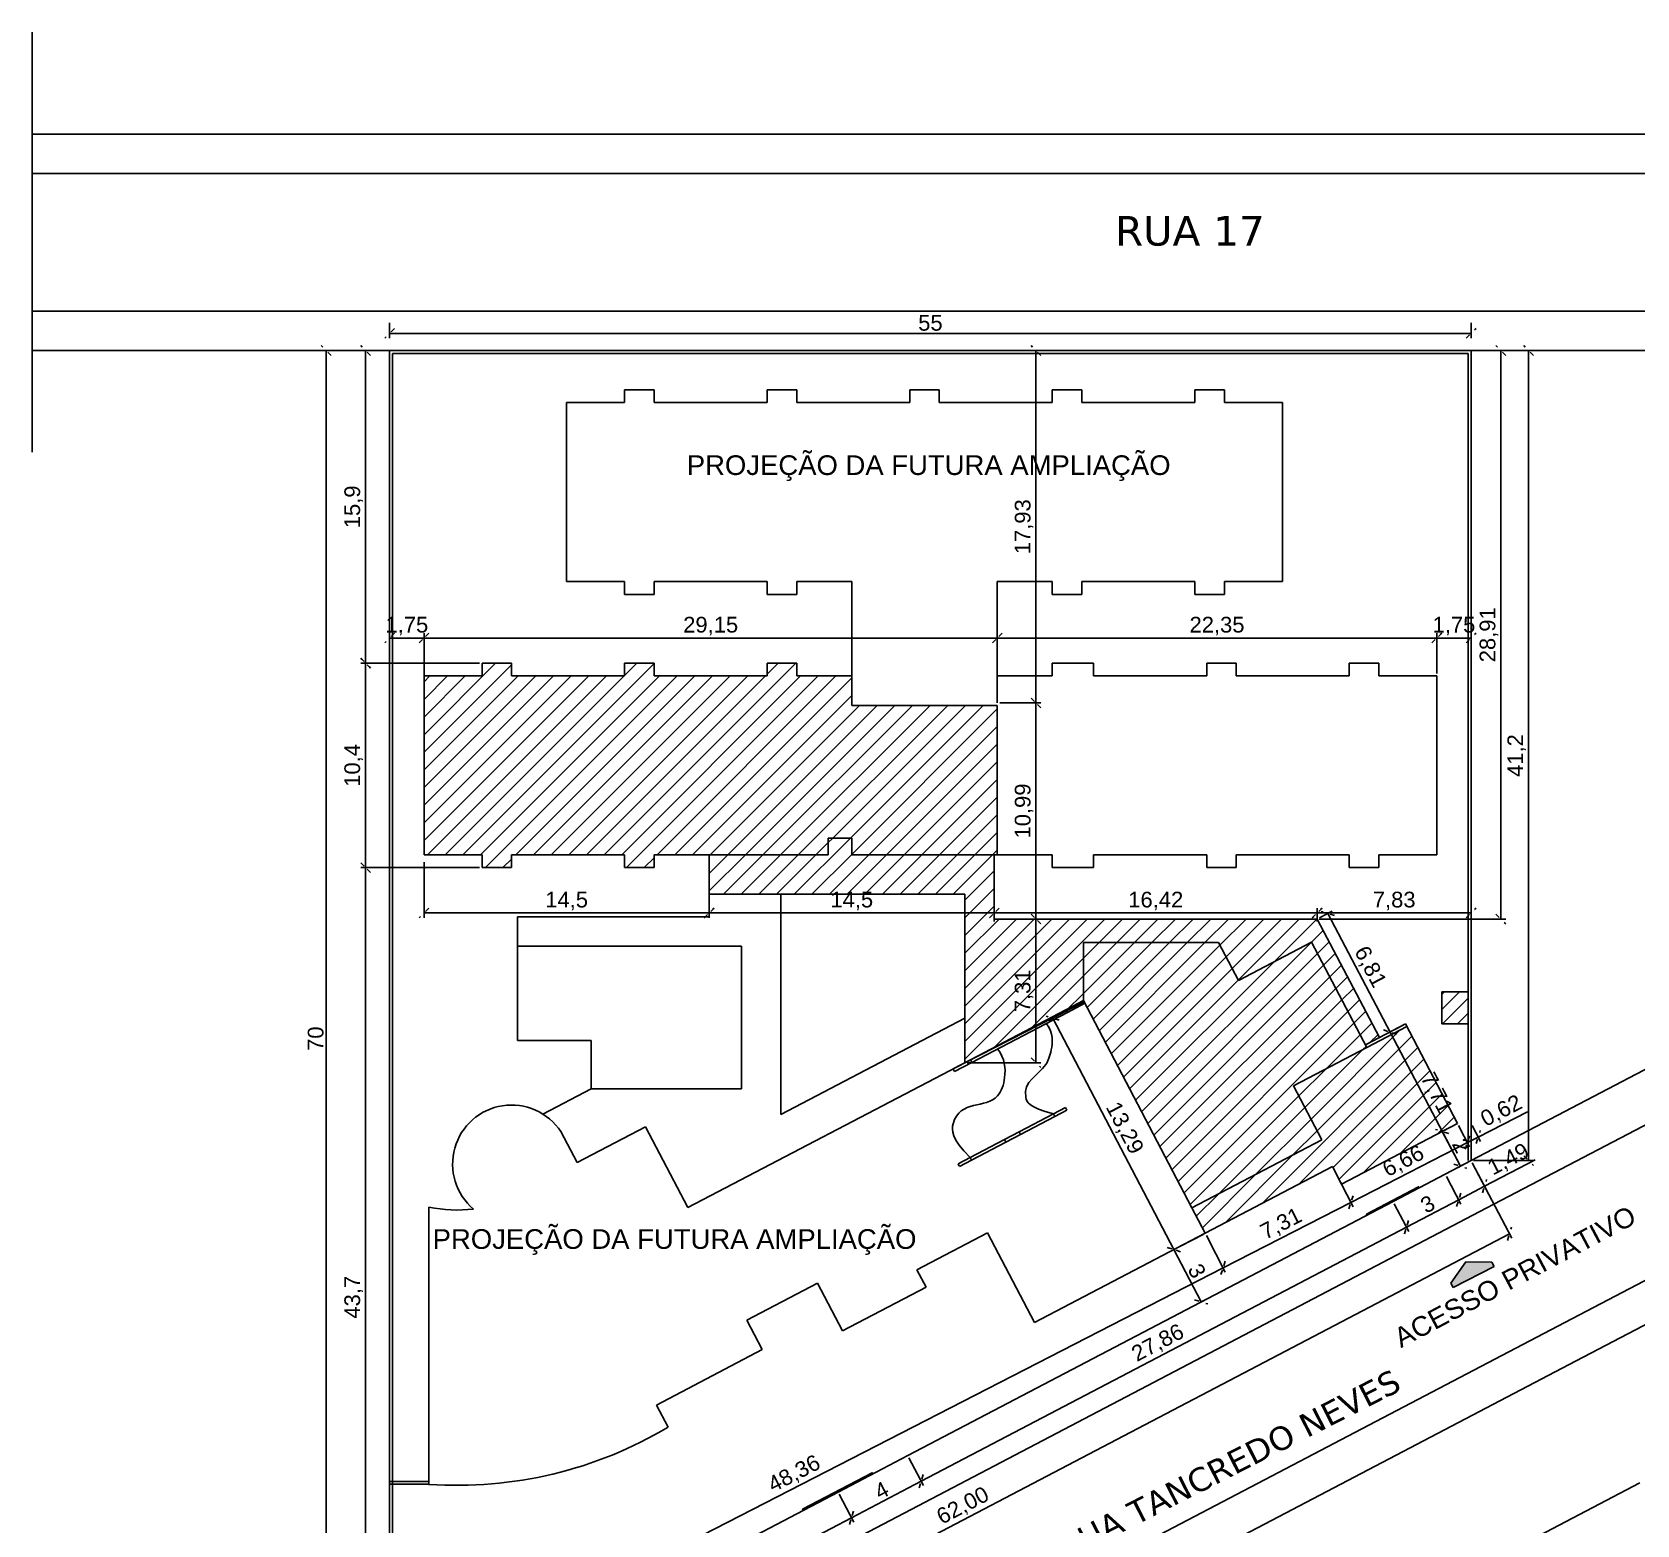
# Model space of a CAD drawing. Header units: millimetres. Extents: x 562 to 1062, y -27 to 300.
# Drawn here: x 597.5 to 679.1, y 84.2 to 160.1 of the extents above; entities that cross this region are included whole.
import ezdxf

# ---------------------------------------------------------------- set-up
doc = ezdxf.new("R2010")
doc.units = ezdxf.units.MM
doc.header["$LTSCALE"] = 0.04
doc.linetypes.add('ACAD_ISO03W100', pattern=[30, 12, -18])
for name, color, linetype in [('01', 1, 'Continuous'), ('02', 2, 'Continuous'), ('05', 5, 'Continuous'), ('1', 1, 'Continuous'), ('BAN', 11, 'Continuous'), ('CALCADA', 4, 'Continuous'), ('esqu', 3, 'Continuous'), ('RUAS', 5, 'Continuous'), ('TEXTO', 2, 'Continuous'), ('TRACEJADO', 7, 'ACAD_ISO03W100'), ('VEGET', 3, 'Continuous')]:
    doc.layers.add(name, color=color, linetype=linetype)
doc.styles.get("Standard").update_dxf_attribs({"font": 'arial.ttf'})
doc.dimstyles.new('ISO-25', dxfattribs={"dimscale": 0.03, "dimtxt": 4, "dimasz": 2.5, "dimexe": 1.25, "dimexo": 0.625, "dimtad": 1, "dimtxsty": 'Standard', "dimblk": 'OBLIQUE', "dimcen": 2.5, "dimadec": 3, "dimazin": 0, "dimtfac": 1, "dimtmove": 0, "dimatfit": 3, "dimldrblk": 'OBLIQUE', "dimfxl": 1, "dimarcsym": 0})

# ---------------------------------------------------------------- blocks, each defined once
blk = doc.blocks.new('_Oblique')
at = {"layer": 'TRACEJADO', "color": 0, "lineweight": -2}
blk.add_line((-0.5, -0.5), (0.5, 0.5), dxfattribs=at)
blk = doc.blocks.new('*D383')
at = {"layer": '01', "color": 0, "lineweight": -2}
for p, q in [((615.639, 145.319), (615.639, 144.534)), ((670.639, 145.319), (670.639, 144.534)), ((615.639, 144.784), (670.639, 144.784))]:
    blk.add_line(p, q, dxfattribs=at)
at = {"layer": 'Defpoints', "color": 0}
for p in [(615.639, 145.444), (670.639, 145.444), (670.639, 144.784)]:
    blk.add_point(p, dxfattribs=at)
at = {"layer": '01', "color": 0, "lineweight": -2, "xscale": 0.5, "yscale": 0.5, "zscale": 0.5, "rotation": 180}
blk.add_blockref('_Oblique', (615.639, 144.784), dxfattribs=at)
at = {"layer": '01', "color": 0, "lineweight": -2, "xscale": 0.5, "yscale": 0.5, "zscale": 0.5}
blk.add_blockref('_Oblique', (670.639, 144.784), dxfattribs=at)
at = {"layer": '01', "color": 0, "insert": (643.139, 145.315), "char_height": 0.8, "attachment_point": 5}
blk.add_mtext('55', dxfattribs=at)
blk = doc.blocks.new('*D384')
at = {"layer": '01', "color": 0, "lineweight": -2}
for p, q in [((615.639, 127.485), (615.639, 129.537)), ((615.639, 129.287), (617.389, 129.287)), ((617.389, 127.192), (617.389, 129.537))]:
    blk.add_line(p, q, dxfattribs=at)
at = {"layer": 'Defpoints', "color": 0}
for p in [(617.389, 129.287), (615.639, 127.36), (617.389, 127.067)]:
    blk.add_point(p, dxfattribs=at)
at = {"layer": '01', "color": 0, "lineweight": -2, "xscale": 0.5, "yscale": 0.5, "zscale": 0.5, "rotation": 180}
blk.add_blockref('_Oblique', (615.639, 129.287), dxfattribs=at)
at = {"layer": '01', "color": 0, "lineweight": -2, "xscale": 0.5, "yscale": 0.5, "zscale": 0.5}
blk.add_blockref('_Oblique', (617.389, 129.287), dxfattribs=at)
at = {"layer": '01', "color": 0, "insert": (616.514, 129.893), "char_height": 0.8, "attachment_point": 5}
blk.add_mtext('1,75', dxfattribs=at)
blk = doc.blocks.new('*D385')
at = {"layer": '01', "color": 0, "lineweight": -2}
for p, q in [((617.389, 127.192), (617.389, 129.537)), ((617.389, 129.287), (646.539, 129.287)), ((646.539, 125.985), (646.539, 129.537))]:
    blk.add_line(p, q, dxfattribs=at)
at = {"layer": 'Defpoints', "color": 0}
for p in [(646.539, 129.287), (617.389, 127.067), (646.539, 125.86)]:
    blk.add_point(p, dxfattribs=at)
at = {"layer": '01', "color": 0, "lineweight": -2, "xscale": 0.5, "yscale": 0.5, "zscale": 0.5, "rotation": 180}
blk.add_blockref('_Oblique', (617.389, 129.287), dxfattribs=at)
at = {"layer": '01', "color": 0, "lineweight": -2, "xscale": 0.5, "yscale": 0.5, "zscale": 0.5}
blk.add_blockref('_Oblique', (646.539, 129.287), dxfattribs=at)
at = {"layer": '01', "color": 0, "insert": (631.964, 129.893), "char_height": 0.8, "attachment_point": 5}
blk.add_mtext('29,15', dxfattribs=at)
blk = doc.blocks.new('*D386')
at = {"layer": '01', "color": 0, "lineweight": -2}
for p, q in [((646.539, 125.985), (646.539, 129.537)), ((646.539, 129.287), (668.889, 129.287)), ((668.889, 127.485), (668.889, 129.537))]:
    blk.add_line(p, q, dxfattribs=at)
at = {"layer": 'Defpoints', "color": 0}
for p in [(668.889, 129.287), (668.889, 127.36), (646.539, 125.86)]:
    blk.add_point(p, dxfattribs=at)
at = {"layer": '01', "color": 0, "lineweight": -2, "xscale": 0.5, "yscale": 0.5, "zscale": 0.5, "rotation": 180}
blk.add_blockref('_Oblique', (646.539, 129.287), dxfattribs=at)
at = {"layer": '01', "color": 0, "lineweight": -2, "xscale": 0.5, "yscale": 0.5, "zscale": 0.5}
blk.add_blockref('_Oblique', (668.889, 129.287), dxfattribs=at)
at = {"layer": '01', "color": 0, "insert": (657.714, 129.893), "char_height": 0.8, "attachment_point": 5}
blk.add_mtext('22,35', dxfattribs=at)
blk = doc.blocks.new('*D387')
at = {"layer": '01', "color": 0, "lineweight": -2}
for p, q in [((668.889, 127.485), (668.889, 129.537)), ((668.889, 129.287), (670.639, 129.287)), ((670.639, 127.485), (670.639, 129.537))]:
    blk.add_line(p, q, dxfattribs=at)
at = {"layer": 'Defpoints', "color": 0}
for p in [(670.639, 129.287), (668.889, 127.36), (670.639, 127.36)]:
    blk.add_point(p, dxfattribs=at)
at = {"layer": '01', "color": 0, "lineweight": -2, "xscale": 0.5, "yscale": 0.5, "zscale": 0.5, "rotation": 180}
blk.add_blockref('_Oblique', (668.889, 129.287), dxfattribs=at)
at = {"layer": '01', "color": 0, "lineweight": -2, "xscale": 0.5, "yscale": 0.5, "zscale": 0.5}
blk.add_blockref('_Oblique', (670.639, 129.287), dxfattribs=at)
at = {"layer": '01', "color": 0, "insert": (669.764, 129.893), "char_height": 0.8, "attachment_point": 5}
blk.add_mtext('1,75', dxfattribs=at)
blk = doc.blocks.new('*D388')
at = {"layer": '01', "color": 0, "lineweight": -2}
for p, q in [((663.675, 102.24), (664.637, 100.364)), ((658.021, 97.25), (664.523, 100.587)), ((657.172, 98.903), (658.135, 97.027))]:
    blk.add_line(p, q, dxfattribs=at)
at = {"layer": 'Defpoints', "color": 0}
for p in [(663.617, 102.351), (664.523, 100.587), (657.115, 99.014)]:
    blk.add_point(p, dxfattribs=at)
at = {"layer": '01', "color": 0, "lineweight": -2, "xscale": 0.5, "yscale": 0.5, "zscale": 0.5}
for p, rotation in [((664.523, 100.587), 27.16633257275111), ((658.021, 97.25), 207.1663325727511)]:
    blk.add_blockref('_Oblique', p, dxfattribs=dict(at, rotation=rotation))
at = {"layer": '01', "color": 0, "insert": (660.995, 99.457), "char_height": 0.8, "attachment_point": 5, "rotation": 27.16633}
blk.add_mtext('7,31', dxfattribs=at)
blk = doc.blocks.new('*D389')
at = {"layer": '01', "color": 0, "lineweight": -2}
for p, q in [((670.002, 104.493), (670.56, 103.404)), ((664.523, 100.587), (670.446, 103.626)), ((663.675, 102.24), (664.637, 100.364))]:
    blk.add_line(p, q, dxfattribs=at)
at = {"layer": 'Defpoints', "color": 0}
for p in [(669.945, 104.604), (670.446, 103.626), (663.617, 102.351)]:
    blk.add_point(p, dxfattribs=at)
at = {"layer": '01', "color": 0, "lineweight": -2, "xscale": 0.5, "yscale": 0.5, "zscale": 0.5}
for p, rotation in [((670.446, 103.626), 27.16633257275107), ((664.523, 100.587), 207.166332572751)]:
    blk.add_blockref('_Oblique', p, dxfattribs=dict(at, rotation=rotation))
at = {"layer": '01', "color": 0, "insert": (667.208, 102.645), "char_height": 0.8, "attachment_point": 5, "rotation": 27.16633}
blk.add_mtext('6,66', dxfattribs=at)
blk = doc.blocks.new('*D390')
at = {"layer": '01', "color": 0, "lineweight": -2}
for p, q in [((670.002, 104.493), (670.56, 103.404)), ((670.696, 104.493), (671.11, 103.686)), ((670.996, 103.908), (673.505, 105.196)), ((670.446, 103.626), (670.996, 103.908))]:
    blk.add_line(p, q, dxfattribs=at)
at = {"layer": 'Defpoints', "color": 0}
for p in [(669.945, 104.604), (670.639, 104.604), (670.996, 103.908)]:
    blk.add_point(p, dxfattribs=at)
at = {"layer": '01', "color": 0, "lineweight": -2, "xscale": 0.5, "yscale": 0.5, "zscale": 0.5}
for p, rotation in [((670.446, 103.626), 207.166332572751), ((670.996, 103.908), 27.16633257275107)]:
    blk.add_blockref('_Oblique', p, dxfattribs=dict(at, rotation=rotation))
at = {"layer": '01', "color": 0, "insert": (672.196, 105.205), "char_height": 0.8, "attachment_point": 5, "rotation": 27.16633}
blk.add_mtext('0,62', dxfattribs=at)
blk = doc.blocks.new('*D391')
at = {"layer": '01', "color": 0, "lineweight": -2}
for p, q in [((657.172, 98.903), (658.135, 97.027)), ((658.021, 97.25), (614.993, 75.168)), ((615.582, 74.021), (614.879, 75.391))]:
    blk.add_line(p, q, dxfattribs=at)
at = {"layer": 'Defpoints', "color": 0}
for p in [(657.115, 99.014), (614.993, 75.168), (615.639, 73.91)]:
    blk.add_point(p, dxfattribs=at)
at = {"layer": '01', "color": 0, "lineweight": -2, "xscale": 0.5, "yscale": 0.5, "zscale": 0.5}
for p, rotation in [((658.021, 97.25), 27.16633257275105), ((614.993, 75.168), 207.166332572751)]:
    blk.add_blockref('_Oblique', p, dxfattribs=dict(at, rotation=rotation))
at = {"layer": '01', "color": 0, "insert": (636.23, 86.748), "char_height": 0.8, "attachment_point": 5, "rotation": 27.16633}
blk.add_mtext('48,36', dxfattribs=at)
blk = doc.blocks.new('*D392')
at = {"layer": '01', "color": 0, "lineweight": -2}
for p, q in [((670.697, 102.599), (672.706, 98.762)), ((617.589, 70.185), (672.59, 98.984)), ((615.696, 73.8), (617.705, 69.963))]:
    blk.add_line(p, q, dxfattribs=at)
at = {"layer": 'Defpoints', "color": 0}
for p in [(670.639, 102.71), (672.59, 98.984), (615.638, 73.911)]:
    blk.add_point(p, dxfattribs=at)
at = {"layer": '01', "color": 0, "lineweight": -2, "xscale": 0.5, "yscale": 0.5, "zscale": 0.5}
for p, rotation in [((672.59, 98.984), 27.63690272855455), ((617.589, 70.185), 207.6369027285545)]:
    blk.add_blockref('_Oblique', p, dxfattribs=dict(at, rotation=rotation))
at = {"layer": '01', "color": 0, "insert": (644.809, 85.121), "char_height": 0.8, "attachment_point": 5, "rotation": 27.6369}
blk.add_mtext('62,00', dxfattribs=at)
blk = doc.blocks.new('*D393')
at = {"layer": '01', "color": 0, "lineweight": -2}
for p, q in [((662.809, 114.866), (662.809, 115.555)), ((670.639, 115.305), (662.809, 115.305)), ((670.639, 114.866), (670.639, 115.555))]:
    blk.add_line(p, q, dxfattribs=at)
at = {"layer": 'Defpoints', "color": 0}
for p in [(662.809, 115.305), (662.809, 114.741), (670.639, 114.741)]:
    blk.add_point(p, dxfattribs=at)
at = {"layer": '01', "color": 0, "lineweight": -2, "xscale": 0.5, "yscale": 0.5, "zscale": 0.5, "rotation": 180}
blk.add_blockref('_Oblique', (662.809, 115.305), dxfattribs=at)
at = {"layer": '01', "color": 0, "lineweight": -2, "xscale": 0.5, "yscale": 0.5, "zscale": 0.5}
blk.add_blockref('_Oblique', (670.639, 115.305), dxfattribs=at)
at = {"layer": '01', "color": 0, "insert": (666.724, 115.911), "char_height": 0.8, "attachment_point": 5}
blk.add_mtext('7,83', dxfattribs=at)
blk = doc.blocks.new('*D394')
at = {"layer": '01', "color": 0, "lineweight": -2}
for p, q in [((646.389, 114.866), (646.389, 115.555)), ((662.809, 115.305), (646.389, 115.305)), ((662.809, 114.866), (662.809, 115.555))]:
    blk.add_line(p, q, dxfattribs=at)
at = {"layer": 'Defpoints', "color": 0}
for p in [(646.389, 115.305), (646.389, 114.741), (662.809, 114.741)]:
    blk.add_point(p, dxfattribs=at)
at = {"layer": '01', "color": 0, "lineweight": -2, "xscale": 0.5, "yscale": 0.5, "zscale": 0.5, "rotation": 180}
blk.add_blockref('_Oblique', (646.389, 115.305), dxfattribs=at)
at = {"layer": '01', "color": 0, "lineweight": -2, "xscale": 0.5, "yscale": 0.5, "zscale": 0.5}
blk.add_blockref('_Oblique', (662.809, 115.305), dxfattribs=at)
at = {"layer": '01', "color": 0, "insert": (654.599, 115.911), "char_height": 0.8, "attachment_point": 5}
blk.add_mtext('16,42', dxfattribs=at)
blk = doc.blocks.new('*D395')
at = {"layer": '01', "color": 0, "lineweight": -2}
for p, q in [((631.889, 115.88), (631.889, 115.055)), ((646.389, 115.305), (631.889, 115.305)), ((646.389, 114.866), (646.389, 115.555))]:
    blk.add_line(p, q, dxfattribs=at)
at = {"layer": 'Defpoints', "color": 0}
for p in [(631.889, 116.005), (631.889, 115.305), (646.389, 114.741)]:
    blk.add_point(p, dxfattribs=at)
at = {"layer": '01', "color": 0, "lineweight": -2, "xscale": 0.5, "yscale": 0.5, "zscale": 0.5, "rotation": 180}
blk.add_blockref('_Oblique', (631.889, 115.305), dxfattribs=at)
at = {"layer": '01', "color": 0, "lineweight": -2, "xscale": 0.5, "yscale": 0.5, "zscale": 0.5}
blk.add_blockref('_Oblique', (646.389, 115.305), dxfattribs=at)
at = {"layer": '01', "color": 0, "insert": (639.139, 115.911), "char_height": 0.8, "attachment_point": 5}
blk.add_mtext('14,5', dxfattribs=at)
blk = doc.blocks.new('*D396')
at = {"layer": '01', "color": 0, "lineweight": -2}
for p, q in [((617.389, 117.88), (617.389, 115.055)), ((631.889, 115.305), (617.389, 115.305)), ((631.889, 115.88), (631.889, 115.055))]:
    blk.add_line(p, q, dxfattribs=at)
at = {"layer": 'Defpoints', "color": 0}
for p in [(617.389, 118.005), (631.889, 116.005), (617.389, 115.305)]:
    blk.add_point(p, dxfattribs=at)
at = {"layer": '01', "color": 0, "lineweight": -2, "xscale": 0.5, "yscale": 0.5, "zscale": 0.5, "rotation": 180}
blk.add_blockref('_Oblique', (617.389, 115.305), dxfattribs=at)
at = {"layer": '01', "color": 0, "lineweight": -2, "xscale": 0.5, "yscale": 0.5, "zscale": 0.5}
blk.add_blockref('_Oblique', (631.889, 115.305), dxfattribs=at)
at = {"layer": '01', "color": 0, "insert": (624.639, 115.911), "char_height": 0.8, "attachment_point": 5}
blk.add_mtext('14,5', dxfattribs=at)
blk = doc.blocks.new('*D397')
at = {"layer": '01', "color": 0, "lineweight": -2}
for p, q in [((615.514, 143.91), (614.165, 143.91)), ((614.415, 143.91), (614.415, 128.01)), ((620.214, 128.01), (614.165, 128.01))]:
    blk.add_line(p, q, dxfattribs=at)
at = {"layer": 'Defpoints', "color": 0}
for p in [(615.639, 143.91), (614.415, 128.01), (620.339, 128.01)]:
    blk.add_point(p, dxfattribs=at)
at = {"layer": '01', "color": 0, "lineweight": -2, "xscale": 0.5, "yscale": 0.5, "zscale": 0.5}
for p, rotation in [((614.415, 143.91), 90), ((614.415, 128.01), 270)]:
    blk.add_blockref('_Oblique', p, dxfattribs=dict(at, rotation=rotation))
at = {"layer": '01', "color": 0, "insert": (613.809, 135.96), "char_height": 0.8, "attachment_point": 5, "rotation": 90}
blk.add_mtext('15,9', dxfattribs=at)
blk = doc.blocks.new('*D398')
at = {"layer": '01', "color": 0, "lineweight": -2}
for p, q in [((620.214, 128.01), (614.165, 128.01)), ((614.415, 128.01), (614.415, 117.61)), ((620.214, 117.61), (614.165, 117.61))]:
    blk.add_line(p, q, dxfattribs=at)
at = {"layer": 'Defpoints', "color": 0}
for p in [(620.339, 128.01), (614.415, 117.61), (620.339, 117.61)]:
    blk.add_point(p, dxfattribs=at)
at = {"layer": '01', "color": 0, "lineweight": -2, "xscale": 0.5, "yscale": 0.5, "zscale": 0.5}
for p, rotation in [((614.415, 128.01), 90), ((614.415, 117.61), 270)]:
    blk.add_blockref('_Oblique', p, dxfattribs=dict(at, rotation=rotation))
at = {"layer": '01', "color": 0, "insert": (613.809, 122.81), "char_height": 0.8, "attachment_point": 5, "rotation": 90}
blk.add_mtext('10,4', dxfattribs=at)
blk = doc.blocks.new('*D399')
at = {"layer": '01', "color": 0, "lineweight": -2}
for p, q in [((620.214, 117.61), (614.165, 117.61)), ((614.415, 117.61), (614.415, 73.91)), ((615.514, 73.91), (614.165, 73.91))]:
    blk.add_line(p, q, dxfattribs=at)
at = {"layer": 'Defpoints', "color": 0}
for p in [(620.339, 117.61), (614.415, 73.91), (615.639, 73.91)]:
    blk.add_point(p, dxfattribs=at)
at = {"layer": '01', "color": 0, "lineweight": -2, "xscale": 0.5, "yscale": 0.5, "zscale": 0.5}
for p, rotation in [((614.415, 117.61), 90), ((614.415, 73.91), 270)]:
    blk.add_blockref('_Oblique', p, dxfattribs=dict(at, rotation=rotation))
at = {"layer": '01', "color": 0, "insert": (613.809, 95.76), "char_height": 0.8, "attachment_point": 5, "rotation": 90}
blk.add_mtext('43,7', dxfattribs=at)
blk = doc.blocks.new('*D400')
at = {"layer": '01', "color": 0, "lineweight": -2}
for p, q in [((615.389, 143.91), (612.16, 143.91)), ((612.41, 143.91), (612.41, 73.91)), ((615.514, 73.91), (612.16, 73.91))]:
    blk.add_line(p, q, dxfattribs=at)
at = {"layer": 'Defpoints', "color": 0}
for p in [(615.514, 143.91), (612.41, 73.91), (615.639, 73.91)]:
    blk.add_point(p, dxfattribs=at)
at = {"layer": '01', "color": 0, "lineweight": -2, "xscale": 0.5, "yscale": 0.5, "zscale": 0.5}
for p, rotation in [((612.41, 143.91), 90), ((612.41, 73.91), 270)]:
    blk.add_blockref('_Oblique', p, dxfattribs=dict(at, rotation=rotation))
at = {"layer": '01', "color": 0, "insert": (611.877, 108.91), "char_height": 0.8, "attachment_point": 5, "rotation": 90}
blk.add_mtext('70', dxfattribs=at)
blk = doc.blocks.new('*D401')
at = {"layer": '01', "color": 0, "lineweight": -2}
for p, q in [((646.664, 143.91), (648.758, 143.91)), ((648.508, 143.91), (648.508, 125.985)), ((646.664, 125.985), (648.758, 125.985))]:
    blk.add_line(p, q, dxfattribs=at)
at = {"layer": 'Defpoints', "color": 0}
for p in [(646.539, 143.91), (646.539, 125.985), (648.508, 125.985)]:
    blk.add_point(p, dxfattribs=at)
at = {"layer": '01', "color": 0, "lineweight": -2, "xscale": 0.5, "yscale": 0.5, "zscale": 0.5}
for p, rotation in [((648.508, 143.91), 90), ((648.508, 125.985), 270)]:
    blk.add_blockref('_Oblique', p, dxfattribs=dict(at, rotation=rotation))
at = {"layer": '01', "color": 0, "insert": (647.903, 134.947), "char_height": 0.8, "attachment_point": 5, "rotation": 90}
blk.add_mtext('17,93', dxfattribs=at)
blk = doc.blocks.new('*D402')
at = {"layer": '01', "color": 0, "lineweight": -2}
for p, q in [((646.664, 125.985), (648.758, 125.985)), ((648.508, 125.985), (648.508, 114.996)), ((647.651, 114.996), (648.758, 114.996))]:
    blk.add_line(p, q, dxfattribs=at)
at = {"layer": 'Defpoints', "color": 0}
for p in [(646.539, 125.985), (647.526, 114.996), (648.508, 114.996)]:
    blk.add_point(p, dxfattribs=at)
at = {"layer": '01', "color": 0, "lineweight": -2, "xscale": 0.5, "yscale": 0.5, "zscale": 0.5}
for p, rotation in [((648.508, 125.985), 90), ((648.508, 114.996), 270)]:
    blk.add_blockref('_Oblique', p, dxfattribs=dict(at, rotation=rotation))
at = {"layer": '01', "color": 0, "insert": (647.903, 120.491), "char_height": 0.8, "attachment_point": 5, "rotation": 90}
blk.add_mtext('10,99', dxfattribs=at)
blk = doc.blocks.new('*D403')
at = {"layer": '01', "color": 0, "lineweight": -2}
for p, q in [((647.651, 114.996), (648.758, 114.996)), ((648.508, 114.996), (648.508, 107.689)), ((645.014, 107.689), (648.758, 107.689))]:
    blk.add_line(p, q, dxfattribs=at)
at = {"layer": 'Defpoints', "color": 0}
for p in [(647.526, 114.996), (644.889, 107.689), (648.508, 107.689)]:
    blk.add_point(p, dxfattribs=at)
at = {"layer": '01', "color": 0, "lineweight": -2, "xscale": 0.5, "yscale": 0.5, "zscale": 0.5}
for p, rotation in [((648.508, 114.996), 90), ((648.508, 107.689), 270)]:
    blk.add_blockref('_Oblique', p, dxfattribs=dict(at, rotation=rotation))
at = {"layer": '01', "color": 0, "insert": (647.903, 111.343), "char_height": 0.8, "attachment_point": 5, "rotation": 90}
blk.add_mtext('7,31', dxfattribs=at)
blk = doc.blocks.new('*D404')
at = {"layer": '01', "color": 0, "lineweight": -2}
for p, q in [((671.138, 143.91), (672.398, 143.91)), ((672.148, 143.91), (672.148, 114.996)), ((662.917, 114.996), (672.398, 114.996))]:
    blk.add_line(p, q, dxfattribs=at)
at = {"layer": 'Defpoints', "color": 0}
for p in [(671.013, 143.91), (662.792, 114.996), (672.148, 114.996)]:
    blk.add_point(p, dxfattribs=at)
at = {"layer": '01', "color": 0, "lineweight": -2, "xscale": 0.5, "yscale": 0.5, "zscale": 0.5}
for p, rotation in [((672.148, 143.91), 90), ((672.148, 114.996), 270)]:
    blk.add_blockref('_Oblique', p, dxfattribs=dict(at, rotation=rotation))
at = {"layer": '01', "color": 0, "insert": (671.543, 129.453), "char_height": 0.8, "attachment_point": 5, "rotation": 90}
blk.add_mtext('28,91', dxfattribs=at)
blk = doc.blocks.new('*D405')
at = {"layer": '01', "color": 0, "lineweight": -2}
for p, q in [((669.74, 143.91), (673.813, 143.91)), ((673.563, 143.91), (673.563, 102.71)), ((670.764, 102.71), (673.813, 102.71))]:
    blk.add_line(p, q, dxfattribs=at)
at = {"layer": 'Defpoints', "color": 0}
for p in [(669.615, 143.91), (670.639, 102.71), (673.563, 102.71)]:
    blk.add_point(p, dxfattribs=at)
at = {"layer": '01', "color": 0, "lineweight": -2, "xscale": 0.5, "yscale": 0.5, "zscale": 0.5}
for p, rotation in [((673.563, 143.91), 90), ((673.563, 102.71), 270)]:
    blk.add_blockref('_Oblique', p, dxfattribs=dict(at, rotation=rotation))
at = {"layer": '01', "color": 0, "insert": (672.957, 123.31), "char_height": 0.8, "attachment_point": 5, "rotation": 90}
blk.add_mtext('41,2', dxfattribs=at)
blk = doc.blocks.new('*D406')
at = {"layer": '01', "color": 0, "lineweight": -2}
for p, q in [((650.839, 110.73), (649.136, 109.838)), ((655.522, 98.18), (649.357, 109.953)), ((657.004, 98.956), (655.3, 98.064))]:
    blk.add_line(p, q, dxfattribs=at)
at = {"layer": 'Defpoints', "color": 0}
for p in [(650.95, 110.788), (649.357, 109.953), (657.115, 99.014)]:
    blk.add_point(p, dxfattribs=at)
at = {"layer": '01', "color": 0, "lineweight": -2, "xscale": 0.5, "yscale": 0.5, "zscale": 0.5}
for p, rotation in [((649.357, 109.953), 117.6381895532816), ((655.522, 98.18), 297.6381895532816)]:
    blk.add_blockref('_Oblique', p, dxfattribs=dict(at, rotation=rotation))
at = {"layer": '01', "color": 0, "insert": (652.976, 104.348), "char_height": 0.8, "attachment_point": 5, "rotation": 297.63819}
blk.add_mtext('13,29', dxfattribs=at)
blk = doc.blocks.new('*D407')
at = {"layer": '01', "color": 0, "lineweight": -2}
for p, q in [((657.004, 98.956), (655.3, 98.064)), ((655.522, 98.18), (656.914, 95.523)), ((658.061, 96.123), (656.692, 95.407))]:
    blk.add_line(p, q, dxfattribs=at)
at = {"layer": 'Defpoints', "color": 0}
for p in [(657.115, 99.014), (656.914, 95.523), (658.172, 96.181)]:
    blk.add_point(p, dxfattribs=at)
at = {"layer": '01', "color": 0, "lineweight": -2, "xscale": 0.5, "yscale": 0.5, "zscale": 0.5}
for p, rotation in [((655.522, 98.18), 117.6381895532816), ((656.914, 95.523), 297.6381895532816)]:
    blk.add_blockref('_Oblique', p, dxfattribs=dict(at, rotation=rotation))
at = {"layer": '01', "color": 0, "insert": (656.691, 97.099), "char_height": 0.8, "attachment_point": 5, "rotation": 297.63819}
blk.add_mtext('3', dxfattribs=at)
blk = doc.blocks.new('*D408')
at = {"layer": 'BAN', "color": 0, "lineweight": -2}
for p, q in [((669.042, 104.131), (669.383, 104.31)), ((669.161, 104.194), (670.089, 102.422)), ((669.97, 102.359), (670.311, 102.538))]:
    blk.add_line(p, q, dxfattribs=at)
at = {"layer": 'Defpoints', "color": 0}
for p in [(668.931, 104.073), (669.859, 102.301), (670.089, 102.422)]:
    blk.add_point(p, dxfattribs=at)
at = {"layer": 'BAN', "color": 0, "lineweight": -2, "xscale": 0.5, "yscale": 0.5, "zscale": 0.5}
for p, rotation in [((669.161, 104.194), 117.6381895532813), ((670.089, 102.422), 297.6381895532813)]:
    blk.add_blockref('_Oblique', p, dxfattribs=dict(at, rotation=rotation))
at = {"layer": 'BAN', "color": 0, "insert": (670.134, 103.471), "char_height": 0.8, "attachment_point": 5, "rotation": 297.63819}
blk.add_mtext('2', dxfattribs=at)
blk = doc.blocks.new('*D409')
at = {"layer": '01', "color": 0, "lineweight": -2}
for p, q in [((667.187, 109.601), (666.293, 109.133)), ((670.089, 102.422), (666.514, 109.249)), ((669.97, 102.359), (670.311, 102.538))]:
    blk.add_line(p, q, dxfattribs=at)
at = {"layer": 'Defpoints', "color": 0}
for p in [(667.298, 109.659), (666.514, 109.249), (669.859, 102.301)]:
    blk.add_point(p, dxfattribs=at)
at = {"layer": '01', "color": 0, "lineweight": -2, "xscale": 0.5, "yscale": 0.5, "zscale": 0.5}
for p, rotation in [((666.514, 109.249), 117.6381895532813), ((670.089, 102.422), 297.6381895532813)]:
    blk.add_blockref('_Oblique', p, dxfattribs=dict(at, rotation=rotation))
at = {"layer": '01', "color": 0, "insert": (668.838, 106.116), "char_height": 0.8, "attachment_point": 5, "rotation": 297.63819}
blk.add_mtext('7,71', dxfattribs=at)
blk = doc.blocks.new('*D410')
at = {"layer": '01', "color": 0, "lineweight": -2}
for p, q in [((662.92, 115.054), (663.576, 115.398)), ((666.514, 109.249), (663.355, 115.282)), ((667.187, 109.601), (666.293, 109.133))]:
    blk.add_line(p, q, dxfattribs=at)
at = {"layer": 'Defpoints', "color": 0}
for p in [(663.355, 115.282), (662.809, 114.996), (667.298, 109.659)]:
    blk.add_point(p, dxfattribs=at)
at = {"layer": '01', "color": 0, "lineweight": -2, "xscale": 0.5, "yscale": 0.5, "zscale": 0.5}
for p, rotation in [((663.355, 115.282), 117.6381895532813), ((666.514, 109.249), 297.6381895532813)]:
    blk.add_blockref('_Oblique', p, dxfattribs=dict(at, rotation=rotation))
at = {"layer": '01', "color": 0, "insert": (665.471, 112.546), "char_height": 0.8, "attachment_point": 5, "rotation": 297.63819}
blk.add_mtext('6,81', dxfattribs=at)
blk = doc.blocks.new('*D452')
at = {"layer": '01', "color": 0, "lineweight": -2}
for p, q in [((638.499, 85.739), (639.239, 84.325)), ((616.321, 72.607), (639.123, 84.547)), ((615.697, 73.799), (616.437, 72.385))]:
    blk.add_line(p, q, dxfattribs=at)
at = {"layer": 'Defpoints', "color": 0}
for p in [(638.441, 85.85), (639.123, 84.547), (615.639, 73.91)]:
    blk.add_point(p, dxfattribs=at)
at = {"layer": '01', "color": 0, "lineweight": -2, "xscale": 0.5, "yscale": 0.5, "zscale": 0.5}
for p, rotation in [((639.123, 84.547), 27.63818955328074), ((616.321, 72.607), 207.6381895532808)]:
    blk.add_blockref('_Oblique', p, dxfattribs=dict(at, rotation=rotation))
at = {"layer": '01', "color": 0, "insert": (627.441, 79.113), "char_height": 0.8, "attachment_point": 5, "rotation": 27.63819}
blk.add_mtext('25,74', dxfattribs=at)
blk = doc.blocks.new('*D453')
at = {"layer": '01', "color": 0, "lineweight": -2}
for p, q in [((642.043, 87.594), (642.783, 86.181)), ((638.499, 85.739), (639.239, 84.325)), ((639.123, 84.547), (642.667, 86.402))]:
    blk.add_line(p, q, dxfattribs=at)
at = {"layer": 'Defpoints', "color": 0}
for p in [(641.985, 87.705), (638.441, 85.85), (642.667, 86.402)]:
    blk.add_point(p, dxfattribs=at)
at = {"layer": '01', "color": 0, "lineweight": -2, "xscale": 0.5, "yscale": 0.5, "zscale": 0.5}
for p, rotation in [((642.667, 86.402), 27.63818955328079), ((639.123, 84.547), 207.6381895532808)]:
    blk.add_blockref('_Oblique', p, dxfattribs=dict(at, rotation=rotation))
at = {"layer": '01', "color": 0, "insert": (640.652, 85.939), "char_height": 0.8, "attachment_point": 5, "rotation": 27.63819}
blk.add_mtext('4', dxfattribs=at)
blk = doc.blocks.new('*D454')
at = {"layer": '01', "color": 0, "lineweight": -2}
for p, q in [((666.722, 100.518), (667.463, 99.104)), ((642.667, 86.402), (667.347, 99.325)), ((642.043, 87.594), (642.783, 86.181))]:
    blk.add_line(p, q, dxfattribs=at)
at = {"layer": 'Defpoints', "color": 0}
for p in [(666.664, 100.629), (667.347, 99.325), (641.985, 87.705)]:
    blk.add_point(p, dxfattribs=at)
at = {"layer": '01', "color": 0, "lineweight": -2, "xscale": 0.5, "yscale": 0.5, "zscale": 0.5}
for p, rotation in [((667.347, 99.325), 27.63818955328079), ((642.667, 86.402), 207.6381895532808)]:
    blk.add_blockref('_Oblique', p, dxfattribs=dict(at, rotation=rotation))
at = {"layer": '01', "color": 0, "insert": (654.726, 93.4), "char_height": 0.8, "attachment_point": 5, "rotation": 27.63819}
blk.add_mtext('27,86', dxfattribs=at)
blk = doc.blocks.new('*D455')
at = {"layer": '01', "color": 0, "lineweight": -2}
for p, q in [((669.38, 101.909), (670.12, 100.496)), ((666.722, 100.518), (667.463, 99.104)), ((667.347, 99.325), (670.005, 100.717))]:
    blk.add_line(p, q, dxfattribs=at)
at = {"layer": 'Defpoints', "color": 0}
for p in [(669.322, 102.02), (666.664, 100.629), (670.005, 100.717)]:
    blk.add_point(p, dxfattribs=at)
at = {"layer": '01', "color": 0, "lineweight": -2, "xscale": 0.5, "yscale": 0.5, "zscale": 0.5}
for p, rotation in [((670.005, 100.717), 27.63818955328079), ((667.347, 99.325), 207.6381895532808)]:
    blk.add_blockref('_Oblique', p, dxfattribs=dict(at, rotation=rotation))
at = {"layer": '01', "color": 0, "insert": (668.428, 100.494), "char_height": 0.8, "attachment_point": 5, "rotation": 27.63819}
blk.add_mtext('3', dxfattribs=at)
blk = doc.blocks.new('*D456')
at = {"layer": '01', "color": 0, "lineweight": -2}
for p, q in [((670.697, 102.599), (671.437, 101.185)), ((671.321, 101.407), (673.901, 102.757)), ((669.38, 101.909), (670.12, 100.496)), ((670.005, 100.717), (671.321, 101.407))]:
    blk.add_line(p, q, dxfattribs=at)
at = {"layer": 'Defpoints', "color": 0}
for p in [(669.322, 102.02), (670.639, 102.71), (671.321, 101.407)]:
    blk.add_point(p, dxfattribs=at)
at = {"layer": '01', "color": 0, "lineweight": -2, "xscale": 0.5, "yscale": 0.5, "zscale": 0.5}
for p, rotation in [((671.321, 101.407), 27.63818955328079), ((670.005, 100.717), 207.6381895532808)]:
    blk.add_blockref('_Oblique', p, dxfattribs=dict(at, rotation=rotation))
at = {"layer": '01', "color": 0, "insert": (672.552, 102.735), "char_height": 0.8, "attachment_point": 5, "rotation": 27.63819}
blk.add_mtext('1,49', dxfattribs=at)

msp = doc.modelspace()

# ---------------------------------------------------------------- hatches: boundary and pattern name
at = {"layer": '01'}
msp.add_hatch(color=256, dxfattribs=at).paths.add_polyline_path([(671.806, 97.33), (671.694, 97.547), (670.364, 97.565), (669.61, 96.468), (669.722, 96.252)])
at = {"layer": '02'}
h = msp.add_hatch(dxfattribs=at)
h.set_pattern_fill('ANSI31', color=256, scale=0.17, style=0)
h.paths.add_polyline_path([(670.489, 111.289), (669.139, 111.289), (669.139, 109.659), (670.489, 109.659)])
at = {"layer": 'CALCADA'}
h = msp.add_hatch(dxfattribs=at)
h.set_pattern_fill('ANSI31', color=256, scale=0.2, style=0)
h.paths.add_polyline_path([(637.939, 118.26), (637.939, 119.11), (639.139, 119.11), (639.139, 118.26), (646.539, 118.26), (646.539, 123.71), (646.539, 125.86), (639.139, 125.86), (639.139, 127.36), (636.339, 127.36), (636.339, 128.01), (634.839, 128.01), (634.839, 127.36), (629.089, 127.36), (629.089, 128.01), (627.589, 128.01), (627.589, 127.36), (621.839, 127.36), (621.839, 128.01), (620.339, 128.01), (620.339, 127.36), (617.389, 127.36), (617.389, 118.26), (620.339, 118.26), (620.339, 117.61), (621.839, 117.61), (621.839, 118.26), (627.589, 118.26), (627.589, 117.61), (629.089, 117.61), (629.089, 118.26)])
h = msp.add_hatch(dxfattribs=at)
h.set_pattern_fill('ANSI31', color=256, scale=0.2, style=0)
h.paths.add_polyline_path([(658.802, 111.87), (657.794, 113.796), (650.919, 113.796), (650.919, 110.846), (656.439, 100.304), (663.047, 103.764), (661.609, 106.511), (665.33, 108.459), (662.523, 113.819)])
at = {"layer": 'esqu'}
h = msp.add_hatch(dxfattribs=at)
h.set_pattern_fill('ANSI31', color=256, scale=0.2, style=0)
h.paths.add_polyline_path([(644.889, 116.26), (644.889, 107.689), (650.95, 110.788), (650.919, 110.846), (650.919, 113.796), (657.794, 113.796), (658.802, 111.87), (662.523, 113.819), (665.26, 108.592), (665.969, 108.963), (662.809, 114.996), (646.389, 114.996), (646.389, 118.26), (639.139, 118.26), (639.139, 119.11), (637.939, 119.11), (637.939, 118.26), (631.889, 118.26), (631.889, 116.26)])
h.paths.add_polyline_path([(663.047, 103.764), (656.439, 100.304), (657.115, 99.014), (663.59, 102.405), (664.053, 101.519), (669.945, 104.604), (667.367, 109.526), (665.33, 108.459), (661.609, 106.511)])

# ---------------------------------------------------------------- linework, layer by layer
at = {"layer": '01'}
for p, q in [((597.455, 160.107), (597.455, 138.745)), ((615.789, 143.76), (615.789, 73.988)), ((615.789, 143.76), (670.489, 143.76)), ((670.489, 143.76), (670.489, 102.71)), ((669.61, 96.468), (670.364, 97.565)), ((671.806, 97.33), (669.722, 96.252)), ((671.694, 97.547), (670.364, 97.565)), ((671.806, 97.33), (671.694, 97.547)), ((669.722, 96.252), (669.61, 96.468))]:
    msp.add_line(p, q, dxfattribs=at)
at = {"layer": '02'}
for p, q in [((669.139, 111.289), (670.489, 111.289)), ((669.139, 111.289), (669.139, 109.659)), ((650.033, 110.383), (650.919, 110.846)), ((650.103, 110.25), (650.989, 110.714)), ((669.139, 109.659), (670.489, 109.659)), ((644.289, 107.375), (645.175, 107.838)), ((644.289, 107.375), (644.358, 107.242)), ((644.358, 107.242), (645.244, 107.706)), ((649.392, 105.08), (650.012, 105.405)), ((650.012, 105.405), (650.082, 105.272)), ((649.392, 105.08), (649.462, 104.947)), ((649.462, 104.947), (650.082, 105.272)), ((646.903, 103.777), (647.653, 104.17)), ((646.903, 103.777), (646.973, 103.644)), ((646.973, 103.644), (647.723, 104.037)), ((647.653, 104.17), (647.723, 104.037)), ((644.544, 102.542), (645.164, 102.866)), ((645.164, 102.866), (645.234, 102.733)), ((644.544, 102.542), (644.608, 102.42)), ((644.614, 102.409), (645.234, 102.733))]:
    msp.add_line(p, q, dxfattribs=at)
at = {"layer": '02', "extrusion": (0, 0, -1)}
for p, q in [((650.033, 110.383), (645.175, 107.838)), ((645.244, 107.706), (650.103, 110.25)), ((650.103, 110.25), (650.033, 110.383)), ((645.244, 107.706), (645.175, 107.838)), ((647.653, 104.17), (649.392, 105.08)), ((649.462, 104.947), (647.723, 104.037)), ((645.164, 102.866), (646.903, 103.777)), ((646.973, 103.644), (645.234, 102.733))]:
    msp.add_line(p, q, dxfattribs=at)
msp.add_lwpolyline([(-665.308, 99.986), (-665.322, 99.959), (-667.979, 101.351), (-667.965, 101.377)], close=True, dxfattribs=at)
at = {"layer": '02'}
msp.add_lwpolyline([(636.655, 84.948), (640.199, 86.804), (640.185, 86.831), (636.641, 84.975)], close=True, dxfattribs=at)
for points in [[(649.041, 109.669), (649.4, 109.19), (649.323, 108.314), (648.863, 107.044), (647.632, 106.753), (648.122, 105.428), (649.392, 105.08)], [(646.565, 108.381), (646.924, 107.901), (647.008, 106.969), (646.376, 105.154), (644.308, 105.971), (644.184, 103.833), (645.164, 102.866)]]:
    msp.add_open_spline(points, degree=3, knots=[0.002109, 0.002109, 0.002109, 0.002109, 0.788794, 1.44822, 3.522511, 4.047492, 4.047492, 4.047492, 4.047492], dxfattribs=at)
at = {"layer": '05'}
msp.add_line((615.639, 143.91), (615.639, 73.91), dxfattribs=at)
at = {"layer": '1', "extrusion": (0, 0, -1)}
msp.add_line((666.664, 100.629), (669.322, 102.02), dxfattribs=at)
at = {"layer": '1'}
msp.add_line((638.441, 85.85), (641.985, 87.705), dxfattribs=at)
at = {"layer": 'BAN'}
for p, q in [((624.639, 141.26), (627.589, 141.26)), ((624.639, 141.26), (624.639, 132.16)), ((627.589, 141.26), (627.589, 141.91)), ((627.589, 141.91), (629.089, 141.91)), ((629.089, 141.91), (629.089, 141.26)), ((629.089, 141.26), (634.839, 141.26)), ((634.839, 141.26), (634.839, 141.91)), ((634.839, 141.91), (636.339, 141.91)), ((636.339, 141.91), (636.339, 141.26)), ((636.339, 141.26), (642.089, 141.26)), ((642.089, 141.91), (643.589, 141.91)), ((642.089, 141.26), (642.089, 141.91)), ((643.589, 141.91), (643.589, 141.26)), ((643.589, 141.26), (649.339, 141.26)), ((649.339, 141.26), (649.339, 141.91)), ((649.339, 141.91), (650.839, 141.91)), ((650.839, 141.91), (650.839, 141.26)), ((650.839, 141.26), (656.589, 141.26)), ((656.589, 141.91), (658.089, 141.91)), ((656.589, 141.26), (656.589, 141.91)), ((658.089, 141.91), (658.089, 141.26)), ((658.089, 141.26), (661.039, 141.26)), ((661.039, 141.26), (661.039, 132.16)), ((624.639, 132.16), (627.589, 132.16)), ((627.589, 132.16), (627.589, 131.51)), ((627.589, 131.51), (629.089, 131.51)), ((629.089, 131.51), (629.089, 132.16)), ((629.089, 132.16), (634.839, 132.16)), ((634.839, 132.16), (634.839, 131.51)), ((634.839, 131.51), (636.339, 131.51)), ((636.339, 132.16), (639.139, 132.16)), ((636.339, 131.51), (636.339, 132.16)), ((639.139, 132.16), (639.139, 127.36)), ((646.539, 132.16), (646.539, 127.36)), ((646.539, 132.16), (649.339, 132.16)), ((649.339, 132.16), (649.339, 131.51)), ((649.339, 131.51), (650.839, 131.51)), ((650.839, 131.51), (650.839, 132.16)), ((650.839, 132.16), (656.589, 132.16)), ((656.589, 132.16), (656.589, 131.51)), ((656.589, 131.51), (658.089, 131.51)), ((658.089, 131.51), (658.089, 132.16)), ((658.089, 132.16), (661.039, 132.16)), ((646.539, 127.36), (649.339, 127.36)), ((649.339, 127.36), (649.339, 128.01)), ((649.339, 128.01), (651.439, 128.01)), ((651.439, 128.01), (651.439, 127.36)), ((651.439, 127.36), (657.189, 127.36)), ((657.189, 127.36), (657.189, 128.01)), ((657.189, 128.01), (658.689, 128.01)), ((658.689, 128.01), (658.689, 127.36)), ((658.689, 127.36), (664.439, 127.36)), ((664.439, 127.36), (664.439, 128.01)), ((664.439, 128.01), (665.939, 128.01)), ((665.939, 128.01), (665.939, 127.36)), ((665.939, 127.36), (668.889, 127.36)), ((668.889, 127.36), (668.889, 118.26)), ((646.539, 118.26), (649.339, 118.26)), ((649.339, 118.26), (649.339, 117.61)), ((649.339, 117.61), (651.439, 117.61)), ((651.439, 117.61), (651.439, 118.26)), ((651.439, 118.26), (657.189, 118.26)), ((657.189, 118.26), (657.189, 117.61)), ((657.189, 117.61), (658.689, 117.61)), ((658.689, 117.61), (658.689, 118.26)), ((658.689, 118.26), (664.439, 118.26)), ((664.439, 118.26), (664.439, 117.61)), ((664.439, 117.61), (665.939, 117.61)), ((665.939, 118.26), (668.889, 118.26)), ((665.939, 117.61), (665.939, 118.26)), ((631.889, 116.26), (631.889, 115.11)), ((635.539, 116.26), (635.539, 105.05)), ((622.139, 113.61), (622.139, 115.11)), ((622.139, 115.11), (631.889, 115.11)), ((622.139, 113.61), (622.139, 108.81)), ((622.139, 113.61), (633.539, 113.61)), ((633.539, 113.61), (633.539, 106.36)), ((635.539, 105.05), (644.889, 109.946)), ((622.139, 108.81), (625.889, 108.81)), ((625.889, 108.81), (625.889, 106.36)), ((630.809, 100.316), (644.889, 107.689)), ((625.889, 106.36), (623.435, 105.075)), ((625.889, 106.36), (633.539, 106.36)), ((624.344, 104.184), (625.17, 102.608)), ((628.654, 104.432), (625.17, 102.608)), ((628.654, 104.432), (630.809, 100.316)), ((617.639, 100.347), (617.639, 86.245)), ((642.453, 97.157), (646.041, 99.036)), ((646.041, 99.036), (648.433, 94.468)), ((648.433, 94.468), (657.115, 99.014)), ((617.639, 97.666), (617.639, 88.188)), ((642.453, 97.157), (642.917, 96.271)), ((633.801, 94.602), (637.389, 96.481)), ((637.389, 96.481), (638.665, 94.045)), ((638.665, 94.045), (642.917, 96.271)), ((633.801, 94.602), (634.589, 93.098)), ((634.589, 93.098), (629.205, 90.278)), ((629.205, 90.278), (629.795, 89.151)), ((617.639, 86.395), (615.639, 86.395)), ((617.639, 86.245), (615.639, 86.245))]:
    msp.add_line(p, q, dxfattribs=at)
for centre, radius, start, end in [((621.838, 102.537), 2.999, 33.31407, 229.829), ((619.076, 107.109), 6.914, 258.00353, 276.8777), ((619.076, 107.109), 20.914, 266.06003, 300.83343)]:
    msp.add_arc(centre, radius, start, end, dxfattribs=at)
at = {"layer": 'CALCADA'}
for p, q in [((597.455, 152.91), (670.639, 152.91)), ((670.639, 152.91), (726.139, 152.91)), ((597.455, 145.91), (670.639, 145.91)), ((670.639, 145.91), (726.139, 145.91)), ((671.799, 100.495), (726.139, 128.949)), ((617.389, 127.36), (620.339, 127.36)), ((617.389, 127.36), (617.389, 118.26)), ((620.339, 127.36), (620.339, 128.01)), ((620.339, 128.01), (621.839, 128.01)), ((621.839, 128.01), (621.839, 127.36)), ((621.839, 127.36), (627.589, 127.36)), ((627.589, 127.36), (627.589, 128.01)), ((627.589, 128.01), (629.089, 128.01)), ((629.089, 128.01), (629.089, 127.36)), ((629.089, 127.36), (634.839, 127.36)), ((634.839, 127.36), (634.839, 128.01)), ((634.839, 128.01), (636.339, 128.01)), ((636.339, 128.01), (636.339, 127.36)), ((636.339, 127.36), (639.139, 127.36)), ((639.139, 127.36), (639.139, 125.86)), ((639.139, 125.86), (646.539, 125.86)), ((646.539, 125.86), (646.539, 123.71)), ((646.539, 118.26), (646.539, 123.71)), ((675.046, 94.294), (730.046, 123.094)), ((675.974, 92.522), (730.974, 121.322)), ((637.939, 119.11), (637.939, 118.26)), ((637.939, 119.11), (639.139, 119.11)), ((639.139, 118.26), (639.139, 119.11)), ((617.389, 118.26), (620.339, 118.26)), ((620.339, 117.61), (620.339, 118.26)), ((620.339, 117.61), (621.839, 117.61)), ((621.839, 118.26), (627.589, 118.26)), ((621.839, 117.61), (621.839, 118.26)), ((627.589, 118.26), (627.589, 117.61)), ((627.589, 117.61), (629.089, 117.61)), ((629.089, 117.61), (629.089, 118.26)), ((629.089, 118.26), (637.939, 118.26)), ((639.139, 118.26), (646.539, 118.26)), ((650.919, 113.796), (657.794, 113.796)), ((650.919, 110.846), (650.919, 113.796)), ((657.794, 113.796), (658.802, 111.87)), ((658.802, 111.87), (662.523, 113.819)), ((662.523, 113.819), (665.33, 108.459)), ((650.919, 110.846), (656.439, 100.304)), ((665.26, 108.592), (667.298, 109.659)), ((665.33, 108.459), (667.367, 109.526)), ((661.609, 106.511), (665.33, 108.459)), ((661.609, 106.511), (663.047, 103.764)), ((656.439, 100.304), (663.047, 103.764)), ((616.799, 71.695), (671.799, 100.495)), ((620.046, 65.494), (675.046, 94.294)), ((620.974, 63.722), (675.974, 92.522)), ((624.221, 57.521), (679.221, 86.321))]:
    msp.add_line(p, q, dxfattribs=at)
at = {"layer": 'esqu'}
msp.add_line((656.439, 100.304), (657.115, 99.014), dxfattribs=at)
at = {"layer": 'RUAS'}
for p, q in [((597.455, 154.91), (670.639, 154.91)), ((670.639, 154.91), (723.639, 154.91)), ((615.639, 143.91), (670.639, 143.91)), ((615.639, 143.91), (615.639, 73.91)), ((670.639, 143.91), (670.639, 102.71)), ((669.322, 102.02), (670.639, 102.71)), ((641.985, 87.705), (666.664, 100.629)), ((615.639, 73.91), (638.441, 85.85))]:
    msp.add_line(p, q, dxfattribs=at)
at = {"layer": 'TEXTO'}
for p, q in [((615.639, 143.91), (597.455, 143.91)), ((670.639, 143.91), (723.639, 143.91)), ((670.639, 102.71), (723.639, 130.462))]:
    msp.add_line(p, q, dxfattribs=at)
at = {"layer": 'VEGET'}
for p, q in [((631.889, 116.26), (631.889, 118.26)), ((646.389, 118.26), (646.389, 114.996)), ((631.889, 116.26), (644.889, 116.26)), ((644.889, 116.26), (644.889, 107.689)), ((646.389, 114.996), (662.809, 114.996)), ((662.809, 114.996), (665.969, 108.963)), ((644.889, 107.689), (650.95, 110.788)), ((667.298, 109.659), (669.945, 104.604)), ((664.053, 101.519), (669.945, 104.604)), ((657.115, 99.014), (663.59, 102.405)), ((663.59, 102.405), (664.053, 101.519))]:
    msp.add_line(p, q, dxfattribs=at)

# ---------------------------------------------------------------- texts
at = {"layer": '01', "insert": (666.596, 94.049), "char_height": 1, "attachment_point": 1, "rotation": 28}
msp.add_mtext('ACESSO PRIVATIVO', dxfattribs=at)
at = {"layer": 'BAN', "char_height": 1, "attachment_point": 1}
for insert in [(630.749, 138.581), (617.825, 99.221)]:
    msp.add_mtext('PROJEÇÃO DA FUTURA AMPLIAÇÃO', dxfattribs=dict(at, insert=insert))
at = {"layer": 'TEXTO', "insert": (652.522, 150.75), "char_height": 1.5, "width": 33.0293, "attachment_point": 1}
msp.add_mtext('{\\fVerdana|b0|i0|c0|p34;RUA 17}', dxfattribs=at)
at = {"layer": 'TEXTO', "insert": (649.465, 83.399), "char_height": 1.2, "width": 33.0293, "attachment_point": 1, "rotation": 27}
msp.add_mtext('{\\fVerdana|b0|i0|c0|p34;RUA TANCREDO NEVES}', dxfattribs=at)

# ---------------------------------------------------------------- dimensions: what is measured, and where the dimension line sits
at = {"layer": '01'}
for base, p1, p2, picture, middle in [((670.639, 144.784), (615.639, 145.444), (670.639, 145.444), '*D383', (643.139, 145.315)), ((646.539, 129.287), (617.389, 127.067), (646.539, 125.86), '*D385', (631.964, 129.893)), ((668.889, 129.287), (646.539, 125.86), (668.889, 127.36), '*D386', (657.714, 129.893)), ((617.389, 115.305), (631.889, 116.005), (617.389, 118.005), '*D396', (624.639, 115.911)), ((631.889, 115.305), (646.389, 114.741), (631.889, 116.005), '*D395', (639.139, 115.911)), ((646.389, 115.305), (662.809, 114.741), (646.389, 114.741), '*D394', (654.599, 115.911))]:
    dim = msp.add_linear_dim(base=base, p1=p1, p2=p2, dimstyle='ISO-25', override={"dimscale": 0.2}, dxfattribs=at)
    dim.commit()
    dim.dimension.update_dxf_attribs({"geometry": picture, "text_midpoint": middle})
dim = msp.add_linear_dim(base=(612.41, 73.91), p1=(615.514, 143.91), p2=(615.639, 73.91), angle=90, dimstyle='ISO-25', override={"dimscale": 0.2}, dxfattribs=at)
dim.commit()
dim.dimension.update_dxf_attribs({"geometry": '*D400', "text_midpoint": (612.41, 108.91), "dimtype": 160})
for base, p1, p2, angle, picture, middle in [((614.415, 128.01), (615.639, 143.91), (620.339, 128.01), 90, '*D397', (613.809, 135.96)), ((648.508270763, 125.984669649), (646.538863735, 143.909669649), (646.538863735, 125.984669649), 90, '*D401', (647.90250678, 134.947169649)), ((672.148, 114.996), (671.013, 143.91), (662.792, 114.996), 90, '*D404', (671.543, 129.453)), ((673.563, 102.71), (669.615, 143.91), (670.639, 102.71), 90, '*D405', (672.957, 123.31)), ((614.415, 117.61), (620.339, 128.01), (620.339, 117.61), 90, '*D398', (613.809, 122.81)), ((648.508, 114.996), (646.539, 125.985), (647.526, 114.996), 90, '*D402', (647.903, 120.491)), ((614.415, 73.91), (620.339, 117.61), (615.639, 73.91), 90, '*D399', (613.809, 95.76)), ((648.508, 107.689), (647.526, 114.996), (644.889, 107.689), 90, '*D403', (647.903, 111.343)), ((663.355, 115.282), (667.298, 109.659), (662.809, 114.996), 117.63819, '*D410', (665.471, 112.546)), ((649.357, 109.953), (657.115, 99.014), (650.95, 110.788), 117.63819, '*D406', (652.976, 104.348)), ((666.514, 109.249), (669.859, 102.301), (667.298, 109.659), 117.63819, '*D409', (668.838, 106.116)), ((670.996, 103.908), (669.945, 104.604), (670.639, 104.604), 207.16633, '*D390', (672.196, 105.205)), ((670.446, 103.626), (663.617, 102.351), (669.945, 104.604), 207.16633, '*D389', (667.208, 102.645)), ((671.321, 101.407), (669.322, 102.02), (670.639, 102.71), 207.63819, '*D456', (672.552, 102.735)), ((670.005, 100.717), (666.664, 100.629), (669.322, 102.02), 207.63819, '*D455', (668.428, 100.494)), ((667.347, 99.325), (641.985, 87.705), (666.664, 100.629), 207.63819, '*D454', (654.726, 93.4)), ((614.993, 75.168), (657.115, 99.014), (615.639, 73.91), 207.16633, '*D391', (636.23, 86.748)), ((656.914, 95.523), (657.115, 99.014), (658.172, 96.181), 117.63819, '*D407', (656.691, 97.099)), ((642.667, 86.402), (638.441, 85.85), (641.985, 87.705), 207.63819, '*D453', (640.652, 85.939))]:
    dim = msp.add_linear_dim(base=base, p1=p1, p2=p2, angle=angle, dimstyle='ISO-25', override={"dimscale": 0.2}, dxfattribs=at)
    dim.commit()
    dim.dimension.update_dxf_attribs({"geometry": picture, "text_midpoint": middle})
for base, p1, p2, picture, middle in [((617.389, 129.287), (615.639, 127.36), (617.389, 127.067), '*D384', (616.514, 129.287)), ((670.639, 129.287), (668.889, 127.36), (670.639, 127.36), '*D387', (669.764, 129.287)), ((662.809, 115.305), (670.639, 114.741), (662.809, 114.741), '*D393', (666.724, 115.305))]:
    dim = msp.add_linear_dim(base=base, p1=p1, p2=p2, dimstyle='ISO-25', override={"dimscale": 0.2}, dxfattribs=at)
    dim.commit()
    dim.dimension.update_dxf_attribs({"geometry": picture, "text_midpoint": middle, "dimtype": 160})
dim = msp.add_aligned_dim(p1=(615.638, 73.911), p2=(670.639, 102.71), distance=-4.206, text='62,00', dimstyle='ISO-25', override={"dimscale": 0.2}, dxfattribs=at)
dim.commit()
dim.dimension.update_dxf_attribs({"geometry": '*D392', "text_midpoint": (644.809, 85.121)})
for p1, p2, distance, picture, middle in [((657.115, 99.014), (663.617, 102.351), -1.984, '*D388', (660.995, 99.457)), ((615.639, 73.91), (638.441, 85.85), -1.471, '*D452', (627.441, 79.113))]:
    dim = msp.add_aligned_dim(p1=p1, p2=p2, distance=distance, dimstyle='ISO-25', override={"dimscale": 0.2}, dxfattribs=at)
    dim.commit()
    dim.dimension.update_dxf_attribs({"geometry": picture, "text_midpoint": middle})
at = {"layer": 'BAN'}
dim = msp.add_linear_dim(base=(670.089, 102.422), p1=(668.931, 104.073), p2=(669.859, 102.301), angle=297.63819, dimstyle='ISO-25', override={"dimscale": 0.2}, dxfattribs=at)
dim.commit()
dim.dimension.update_dxf_attribs({"geometry": '*D408', "text_midpoint": (669.668, 103.227), "dimtype": 161})

doc.saveas('drawing.dxf')
